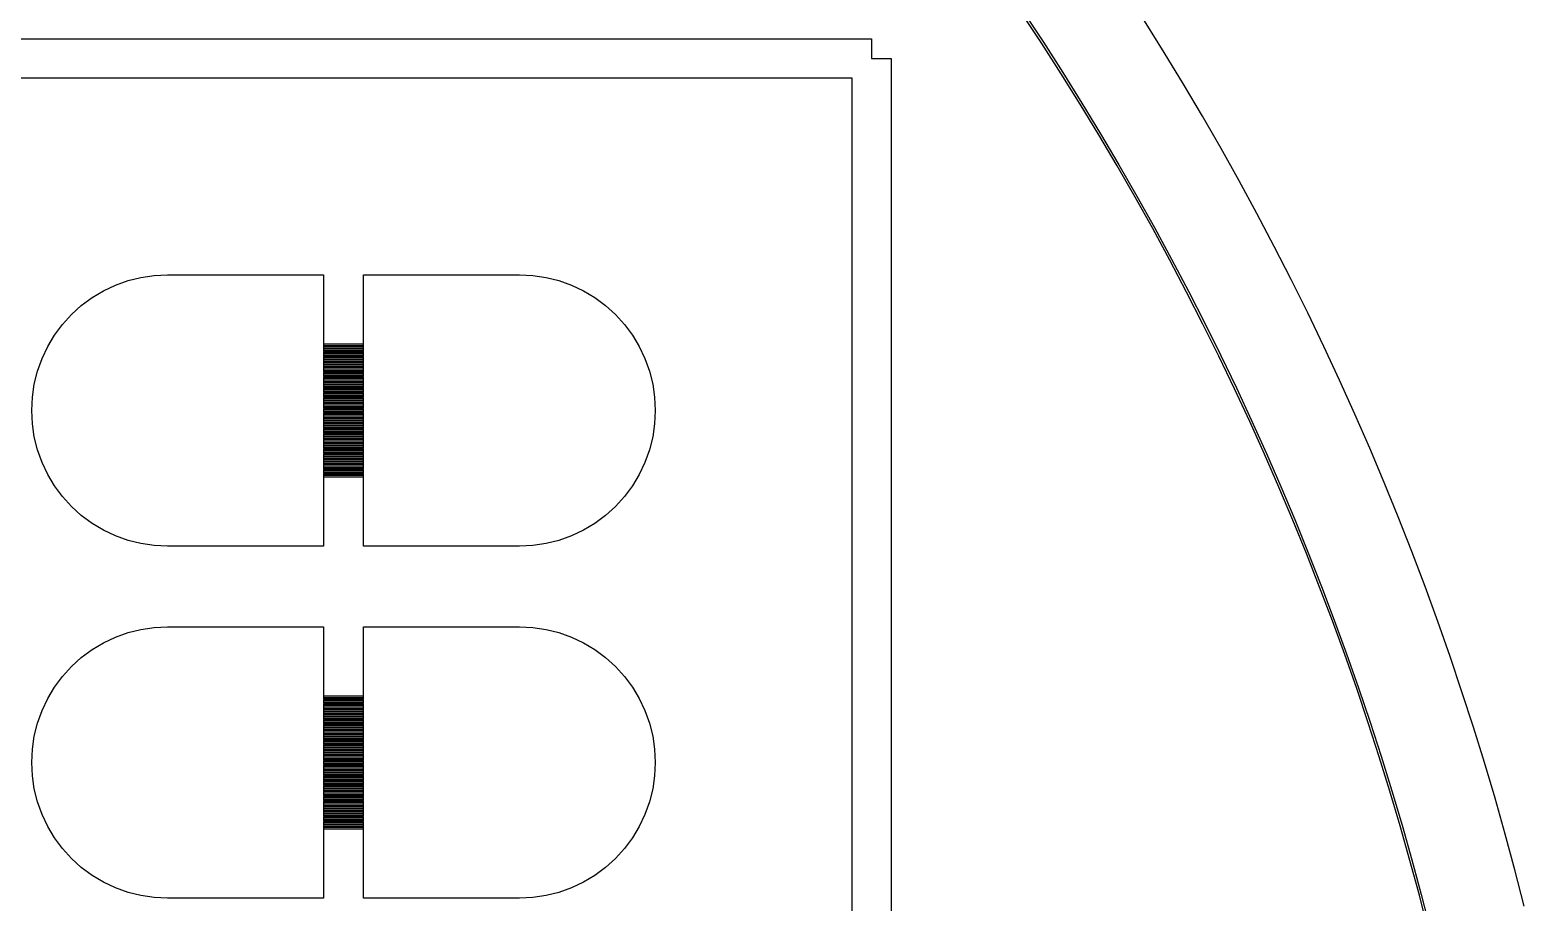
# Model space of a CAD drawing. Extents: x -18 to 132, y -42 to 114.
# Drawn here: x 90.98 to 129.18, y 54.93 to 77.23 of the extents above; entities that cross this region are included whole.
import ezdxf

# ---------------------------------------------------------------- set-up
doc = ezdxf.new("R2010")
doc.units = 0

msp = doc.modelspace()

# ---------------------------------------------------------------- linework, layer by layer
for p, q in [((116.846, 76.8857), (116.339, 77.6539)), ((116.381, 77.6817), (116.888, 76.913)), ((119.98, 76.6557), (119.476, 77.4623)), ((-4.5, 77), (112.5, 77)), ((112.5, 77), (112.5, 76.5)), ((117.343, 76.1114), (116.846, 76.8857)), ((116.888, 76.913), (117.385, 76.1382)), ((112.5, 76.5), (113, 76.5)), ((113, 76.5), (113, -4.5)), ((120.474, 75.843), (119.98, 76.6557)), ((117.83, 75.3311), (117.343, 76.1114)), ((117.385, 76.1382), (117.873, 75.3573)), ((112, 76), (-4, 76)), ((112, -4), (112, 76)), ((120.958, 75.0242), (120.474, 75.843)), ((118.308, 74.5448), (117.83, 75.3311)), ((117.873, 75.3573), (118.351, 74.5706)), ((121.432, 74.1996), (120.958, 75.0242)), ((118.776, 73.7528), (118.308, 74.5448)), ((118.351, 74.5706), (118.82, 73.778)), ((121.895, 73.3692), (121.432, 74.1996)), ((119.235, 72.955), (118.776, 73.7528)), ((118.82, 73.778), (119.278, 72.9797)), ((122.349, 72.5332), (121.895, 73.3692)), ((119.683, 72.1517), (119.235, 72.955)), ((119.278, 72.9797), (119.727, 72.1758)), ((122.792, 71.6917), (122.349, 72.5332)), ((120.122, 71.343), (119.683, 72.1517)), ((119.727, 72.1758), (120.166, 71.3665)), ((123.225, 70.8449), (122.792, 71.6917)), ((120.551, 70.5289), (120.122, 71.343)), ((120.166, 71.3665), (120.595, 70.5519)), ((92.8643, 70.5603), (93.1721, 70.7059)), ((93.1721, 70.7059), (93.4927, 70.8206)), ((93.4927, 70.8206), (93.823, 70.9033)), ((93.823, 70.9033), (94.1599, 70.9533)), ((94.1599, 70.9533), (94.5, 70.97)), ((94.5, 70.97), (98.485, 70.97)), ((98.485, 70.97), (98.485, 69.205)), ((99.515, 69.205), (99.515, 70.97)), ((99.515, 70.97), (103.5, 70.97)), ((103.5, 70.97), (103.84, 70.9533)), ((103.84, 70.9533), (104.177, 70.9033)), ((104.177, 70.9033), (104.507, 70.8206)), ((104.507, 70.8206), (104.828, 70.7059)), ((104.828, 70.7059), (105.136, 70.5603)), ((123.647, 69.9928), (123.225, 70.8449)), ((92.2987, 70.1823), (92.5722, 70.3852)), ((92.5722, 70.3852), (92.8643, 70.5603)), ((105.136, 70.5603), (105.428, 70.3852)), ((105.428, 70.3852), (105.701, 70.1823)), ((120.969, 69.7096), (120.551, 70.5289)), ((120.595, 70.5519), (121.014, 69.7321)), ((91.8177, 69.7013), (92.0463, 69.9537)), ((92.0463, 69.9537), (92.2987, 70.1823)), ((105.701, 70.1823), (105.954, 69.9537)), ((105.954, 69.9537), (106.182, 69.7013)), ((124.059, 69.1355), (123.647, 69.9928)), ((91.6148, 69.4278), (91.8177, 69.7013)), ((106.182, 69.7013), (106.385, 69.4278)), ((121.378, 68.8853), (120.969, 69.7096)), ((121.014, 69.7321), (121.423, 68.9072)), ((91.2941, 68.8279), (91.4397, 69.1357)), ((91.4397, 69.1357), (91.6148, 69.4278)), ((98.485, 69.205), (99.515, 69.205)), ((99.515, 69.195), (98.485, 69.195)), ((98.485, 69.195), (98.485, 69.165)), ((98.485, 69.165), (99.515, 69.165)), ((99.515, 69.155), (98.485, 69.155)), ((98.485, 69.155), (98.485, 69.125)), ((99.515, 69.165), (99.515, 69.195)), ((99.515, 69.125), (99.515, 69.155)), ((106.385, 69.4278), (106.56, 69.1357)), ((106.56, 69.1357), (106.706, 68.8279)), ((124.461, 68.2733), (124.059, 69.1355)), ((91.1794, 68.5073), (91.2941, 68.8279)), ((98.485, 69.125), (99.515, 69.125)), ((99.515, 69.115), (98.485, 69.115)), ((98.485, 69.115), (98.485, 69.085)), ((98.485, 69.085), (99.515, 69.085)), ((99.515, 69.075), (98.485, 69.075)), ((98.485, 69.075), (98.485, 69.045)), ((98.485, 69.045), (99.515, 69.045)), ((99.515, 69.035), (98.485, 69.035)), ((98.485, 69.035), (98.485, 69.005)), ((98.485, 69.005), (99.515, 69.005)), ((99.515, 68.995), (98.485, 68.995)), ((98.485, 68.995), (98.485, 68.965)), ((98.485, 68.965), (99.515, 68.965)), ((99.515, 68.955), (98.485, 68.955)), ((98.485, 68.955), (98.485, 68.925)), ((98.485, 68.925), (99.515, 68.925)), ((99.515, 68.915), (98.485, 68.915)), ((98.485, 68.915), (98.485, 68.885)), ((98.485, 68.885), (99.515, 68.885)), ((99.515, 68.875), (98.485, 68.875)), ((98.485, 68.875), (98.485, 68.845)), ((98.485, 68.845), (99.515, 68.845)), ((99.515, 68.835), (98.485, 68.835)), ((98.485, 68.835), (98.485, 68.805)), ((98.485, 68.805), (99.515, 68.805)), ((99.515, 68.795), (98.485, 68.795)), ((98.485, 68.795), (98.485, 68.765)), ((98.485, 68.765), (99.515, 68.765)), ((99.515, 68.755), (98.485, 68.755)), ((98.485, 68.755), (98.485, 68.725)), ((99.515, 69.085), (99.515, 69.115)), ((99.515, 69.045), (99.515, 69.075)), ((99.515, 69.005), (99.515, 69.035)), ((99.515, 68.965), (99.515, 68.995)), ((99.515, 68.925), (99.515, 68.955)), ((99.515, 68.885), (99.515, 68.915)), ((99.515, 68.845), (99.515, 68.875)), ((99.515, 68.805), (99.515, 68.835)), ((99.515, 68.765), (99.515, 68.795)), ((99.515, 68.725), (99.515, 68.755)), ((106.706, 68.8279), (106.821, 68.5073)), ((121.777, 68.0559), (121.378, 68.8853)), ((121.423, 68.9072), (121.822, 68.0773)), ((91.0967, 68.177), (91.1794, 68.5073)), ((98.485, 68.725), (99.515, 68.725)), ((99.515, 68.715), (98.485, 68.715)), ((98.485, 68.715), (98.485, 68.685)), ((98.485, 68.685), (99.515, 68.685)), ((99.515, 68.675), (98.485, 68.675)), ((98.485, 68.675), (98.485, 68.645)), ((98.485, 68.645), (99.515, 68.645)), ((99.515, 68.635), (98.485, 68.635)), ((98.485, 68.635), (98.485, 68.605)), ((98.485, 68.605), (99.515, 68.605)), ((99.515, 68.595), (98.485, 68.595)), ((98.485, 68.595), (98.485, 68.565)), ((98.485, 68.565), (99.515, 68.565)), ((99.515, 68.555), (98.485, 68.555)), ((98.485, 68.555), (98.485, 68.525)), ((98.485, 68.525), (99.515, 68.525)), ((99.515, 68.515), (98.485, 68.515)), ((98.485, 68.515), (98.485, 68.485)), ((98.485, 68.485), (99.515, 68.485)), ((99.515, 68.475), (98.485, 68.475)), ((98.485, 68.475), (98.485, 68.445)), ((98.485, 68.445), (99.515, 68.445)), ((99.515, 68.435), (98.485, 68.435)), ((98.485, 68.435), (98.485, 68.405)), ((98.485, 68.405), (99.515, 68.405)), ((99.515, 68.395), (98.485, 68.395)), ((98.485, 68.395), (98.485, 68.365)), ((99.515, 68.685), (99.515, 68.715)), ((99.515, 68.645), (99.515, 68.675)), ((99.515, 68.605), (99.515, 68.635)), ((99.515, 68.565), (99.515, 68.595)), ((99.515, 68.525), (99.515, 68.555)), ((99.515, 68.485), (99.515, 68.515)), ((99.515, 68.445), (99.515, 68.475)), ((99.515, 68.405), (99.515, 68.435)), ((99.515, 68.365), (99.515, 68.395)), ((106.821, 68.5073), (106.903, 68.177)), ((91.0467, 67.8401), (91.0967, 68.177)), ((98.485, 68.365), (99.515, 68.365)), ((99.515, 68.355), (98.485, 68.355)), ((98.485, 68.355), (98.485, 68.325)), ((98.485, 68.325), (99.515, 68.325)), ((99.515, 68.315), (98.485, 68.315)), ((98.485, 68.315), (98.485, 68.285)), ((98.485, 68.285), (99.515, 68.285)), ((99.515, 68.275), (98.485, 68.275)), ((98.485, 68.275), (98.485, 68.245)), ((98.485, 68.245), (99.515, 68.245)), ((99.515, 68.235), (98.485, 68.235)), ((98.485, 68.235), (98.485, 68.205)), ((98.485, 68.205), (99.515, 68.205)), ((99.515, 68.195), (98.485, 68.195)), ((98.485, 68.195), (98.485, 68.165)), ((98.485, 68.165), (99.515, 68.165)), ((99.515, 68.155), (98.485, 68.155)), ((98.485, 68.155), (98.485, 68.125)), ((98.485, 68.125), (99.515, 68.125)), ((99.515, 68.115), (98.485, 68.115)), ((98.485, 68.115), (98.485, 68.085)), ((98.485, 68.085), (99.515, 68.085)), ((99.515, 68.075), (98.485, 68.075)), ((98.485, 68.075), (98.485, 68.045)), ((98.485, 68.045), (99.515, 68.045)), ((99.515, 68.035), (98.485, 68.035)), ((98.485, 68.035), (98.485, 68.005)), ((98.485, 68.005), (99.515, 68.005)), ((99.515, 67.995), (98.485, 67.995)), ((98.485, 67.995), (98.485, 67.965)), ((99.515, 68.325), (99.515, 68.355)), ((99.515, 68.285), (99.515, 68.315)), ((99.515, 68.245), (99.515, 68.275)), ((99.515, 68.205), (99.515, 68.235)), ((99.515, 68.165), (99.515, 68.195)), ((99.515, 68.125), (99.515, 68.155)), ((99.515, 68.085), (99.515, 68.115)), ((99.515, 68.045), (99.515, 68.075)), ((99.515, 68.005), (99.515, 68.035)), ((99.515, 67.965), (99.515, 67.995)), ((106.903, 68.177), (106.953, 67.8401)), ((122.165, 67.2218), (121.777, 68.0559)), ((121.822, 68.0773), (122.21, 67.2426)), ((124.851, 67.4062), (124.461, 68.2733)), ((91.03, 67.5), (91.0467, 67.8401)), ((98.485, 67.965), (99.515, 67.965)), ((99.515, 67.955), (98.485, 67.955)), ((98.485, 67.955), (98.485, 67.925)), ((98.485, 67.925), (99.515, 67.925)), ((99.515, 67.915), (98.485, 67.915)), ((98.485, 67.915), (98.485, 67.885)), ((98.485, 67.885), (99.515, 67.885)), ((99.515, 67.875), (98.485, 67.875)), ((98.485, 67.875), (98.485, 67.845)), ((98.485, 67.845), (99.515, 67.845)), ((99.515, 67.835), (98.485, 67.835)), ((98.485, 67.835), (98.485, 67.805)), ((98.485, 67.805), (99.515, 67.805)), ((99.515, 67.795), (98.485, 67.795)), ((98.485, 67.795), (98.485, 67.765)), ((98.485, 67.765), (99.515, 67.765)), ((99.515, 67.755), (98.485, 67.755)), ((98.485, 67.755), (98.485, 67.725)), ((98.485, 67.725), (99.515, 67.725)), ((99.515, 67.715), (98.485, 67.715)), ((98.485, 67.715), (98.485, 67.685)), ((98.485, 67.685), (99.515, 67.685)), ((99.515, 67.675), (98.485, 67.675)), ((98.485, 67.675), (98.485, 67.645)), ((98.485, 67.645), (99.515, 67.645)), ((99.515, 67.635), (98.485, 67.635)), ((98.485, 67.635), (98.485, 67.605)), ((98.485, 67.605), (99.515, 67.605)), ((99.515, 67.925), (99.515, 67.955)), ((99.515, 67.885), (99.515, 67.915)), ((99.515, 67.845), (99.515, 67.875)), ((99.515, 67.805), (99.515, 67.835)), ((99.515, 67.765), (99.515, 67.795)), ((99.515, 67.725), (99.515, 67.755)), ((99.515, 67.685), (99.515, 67.715)), ((99.515, 67.645), (99.515, 67.675)), ((99.515, 67.605), (99.515, 67.635)), ((106.953, 67.8401), (106.97, 67.5)), ((91.0467, 67.1599), (91.03, 67.5)), ((99.515, 67.595), (98.485, 67.595)), ((98.485, 67.595), (98.485, 67.565)), ((98.485, 67.565), (99.515, 67.565)), ((99.515, 67.555), (98.485, 67.555)), ((98.485, 67.555), (98.485, 67.525)), ((98.485, 67.525), (99.515, 67.525)), ((99.515, 67.515), (98.485, 67.515)), ((98.485, 67.515), (98.485, 67.485)), ((98.485, 67.485), (99.515, 67.485)), ((99.515, 67.475), (98.485, 67.475)), ((98.485, 67.475), (98.485, 67.445)), ((98.485, 67.445), (99.515, 67.445)), ((99.515, 67.435), (98.485, 67.435)), ((98.485, 67.435), (98.485, 67.405)), ((98.485, 67.405), (99.515, 67.405)), ((99.515, 67.395), (98.485, 67.395)), ((98.485, 67.395), (98.485, 67.365)), ((98.485, 67.365), (99.515, 67.365)), ((99.515, 67.355), (98.485, 67.355)), ((98.485, 67.355), (98.485, 67.325)), ((98.485, 67.325), (99.515, 67.325)), ((99.515, 67.315), (98.485, 67.315)), ((98.485, 67.315), (98.485, 67.285)), ((98.485, 67.285), (99.515, 67.285)), ((99.515, 67.275), (98.485, 67.275)), ((98.485, 67.275), (98.485, 67.245)), ((98.485, 67.245), (99.515, 67.245)), ((99.515, 67.235), (98.485, 67.235)), ((98.485, 67.235), (98.485, 67.205)), ((99.515, 67.565), (99.515, 67.595)), ((99.515, 67.525), (99.515, 67.555)), ((99.515, 67.485), (99.515, 67.515)), ((99.515, 67.445), (99.515, 67.475)), ((99.515, 67.405), (99.515, 67.435)), ((99.515, 67.365), (99.515, 67.395)), ((99.515, 67.325), (99.515, 67.355)), ((99.515, 67.285), (99.515, 67.315)), ((99.515, 67.245), (99.515, 67.275)), ((99.515, 67.205), (99.515, 67.235)), ((106.97, 67.5), (106.953, 67.1599)), ((122.543, 66.383), (122.165, 67.2218)), ((122.21, 67.2426), (122.589, 66.4032)), ((125.231, 66.5344), (124.851, 67.4062)), ((91.0967, 66.823), (91.0467, 67.1599)), ((98.485, 67.205), (99.515, 67.205)), ((99.515, 67.195), (98.485, 67.195)), ((98.485, 67.195), (98.485, 67.165)), ((98.485, 67.165), (99.515, 67.165)), ((99.515, 67.155), (98.485, 67.155)), ((98.485, 67.155), (98.485, 67.125)), ((98.485, 67.125), (99.515, 67.125)), ((99.515, 67.115), (98.485, 67.115)), ((98.485, 67.115), (98.485, 67.085)), ((98.485, 67.085), (99.515, 67.085)), ((99.515, 67.075), (98.485, 67.075)), ((98.485, 67.075), (98.485, 67.045)), ((98.485, 67.045), (99.515, 67.045)), ((99.515, 67.035), (98.485, 67.035)), ((98.485, 67.035), (98.485, 67.005)), ((98.485, 67.005), (99.515, 67.005)), ((99.515, 66.995), (98.485, 66.995)), ((98.485, 66.995), (98.485, 66.965)), ((98.485, 66.965), (99.515, 66.965)), ((99.515, 66.955), (98.485, 66.955)), ((98.485, 66.955), (98.485, 66.925)), ((98.485, 66.925), (99.515, 66.925)), ((99.515, 66.915), (98.485, 66.915)), ((98.485, 66.915), (98.485, 66.885)), ((98.485, 66.885), (99.515, 66.885)), ((99.515, 66.875), (98.485, 66.875)), ((98.485, 66.875), (98.485, 66.845)), ((98.485, 66.845), (99.515, 66.845)), ((99.515, 67.165), (99.515, 67.195)), ((99.515, 67.125), (99.515, 67.155)), ((99.515, 67.085), (99.515, 67.115)), ((99.515, 67.045), (99.515, 67.075)), ((99.515, 67.005), (99.515, 67.035)), ((99.515, 66.965), (99.515, 66.995)), ((99.515, 66.925), (99.515, 66.955)), ((99.515, 66.885), (99.515, 66.915)), ((99.515, 66.845), (99.515, 66.875)), ((106.953, 67.1599), (106.903, 66.823)), ((91.1794, 66.4927), (91.0967, 66.823)), ((91.2941, 66.1721), (91.1794, 66.4927)), ((99.515, 66.835), (98.485, 66.835)), ((98.485, 66.835), (98.485, 66.805)), ((98.485, 66.805), (99.515, 66.805)), ((99.515, 66.795), (98.485, 66.795)), ((98.485, 66.795), (98.485, 66.765)), ((98.485, 66.765), (99.515, 66.765)), ((99.515, 66.755), (98.485, 66.755)), ((98.485, 66.755), (98.485, 66.725)), ((98.485, 66.725), (99.515, 66.725)), ((99.515, 66.715), (98.485, 66.715)), ((98.485, 66.715), (98.485, 66.685)), ((98.485, 66.685), (99.515, 66.685)), ((99.515, 66.675), (98.485, 66.675)), ((98.485, 66.675), (98.485, 66.645)), ((98.485, 66.645), (99.515, 66.645)), ((99.515, 66.635), (98.485, 66.635)), ((98.485, 66.635), (98.485, 66.605)), ((98.485, 66.605), (99.515, 66.605)), ((99.515, 66.595), (98.485, 66.595)), ((98.485, 66.595), (98.485, 66.565)), ((98.485, 66.565), (99.515, 66.565)), ((99.515, 66.555), (98.485, 66.555)), ((98.485, 66.555), (98.485, 66.525)), ((98.485, 66.525), (99.515, 66.525)), ((99.515, 66.515), (98.485, 66.515)), ((98.485, 66.515), (98.485, 66.485)), ((98.485, 66.485), (99.515, 66.485)), ((99.515, 66.475), (98.485, 66.475)), ((98.485, 66.475), (98.485, 66.445)), ((99.515, 66.805), (99.515, 66.835)), ((99.515, 66.765), (99.515, 66.795)), ((99.515, 66.725), (99.515, 66.755)), ((99.515, 66.685), (99.515, 66.715)), ((99.515, 66.645), (99.515, 66.675)), ((99.515, 66.605), (99.515, 66.635)), ((99.515, 66.565), (99.515, 66.595)), ((99.515, 66.525), (99.515, 66.555)), ((99.515, 66.485), (99.515, 66.515)), ((99.515, 66.445), (99.515, 66.475)), ((106.821, 66.4927), (106.706, 66.1721)), ((106.903, 66.823), (106.821, 66.4927)), ((125.601, 65.658), (125.231, 66.5344)), ((91.4397, 65.8643), (91.2941, 66.1721)), ((98.485, 66.445), (99.515, 66.445)), ((99.515, 66.435), (98.485, 66.435)), ((98.485, 66.435), (98.485, 66.405)), ((98.485, 66.405), (99.515, 66.405)), ((99.515, 66.395), (98.485, 66.395)), ((98.485, 66.395), (98.485, 66.365)), ((98.485, 66.365), (99.515, 66.365)), ((99.515, 66.355), (98.485, 66.355)), ((98.485, 66.355), (98.485, 66.325)), ((98.485, 66.325), (99.515, 66.325)), ((99.515, 66.315), (98.485, 66.315)), ((98.485, 66.315), (98.485, 66.285)), ((98.485, 66.285), (99.515, 66.285)), ((99.515, 66.275), (98.485, 66.275)), ((98.485, 66.275), (98.485, 66.245)), ((98.485, 66.245), (99.515, 66.245)), ((99.515, 66.235), (98.485, 66.235)), ((98.485, 66.235), (98.485, 66.205)), ((98.485, 66.205), (99.515, 66.205)), ((99.515, 66.195), (98.485, 66.195)), ((98.485, 66.195), (98.485, 66.165)), ((98.485, 66.165), (99.515, 66.165)), ((99.515, 66.155), (98.485, 66.155)), ((98.485, 66.155), (98.485, 66.125)), ((98.485, 66.125), (99.515, 66.125)), ((99.515, 66.115), (98.485, 66.115)), ((98.485, 66.115), (98.485, 66.085)), ((98.485, 66.085), (99.515, 66.085)), ((99.515, 66.075), (98.485, 66.075)), ((98.485, 66.075), (98.485, 66.045)), ((99.515, 66.405), (99.515, 66.435)), ((99.515, 66.365), (99.515, 66.395)), ((99.515, 66.325), (99.515, 66.355)), ((99.515, 66.285), (99.515, 66.315)), ((99.515, 66.245), (99.515, 66.275)), ((99.515, 66.205), (99.515, 66.235)), ((99.515, 66.165), (99.515, 66.195)), ((99.515, 66.125), (99.515, 66.155)), ((99.515, 66.085), (99.515, 66.115)), ((99.515, 66.045), (99.515, 66.075)), ((106.706, 66.1721), (106.56, 65.8643)), ((122.911, 65.5396), (122.543, 66.383)), ((122.589, 66.4032), (122.957, 65.5592)), ((91.6148, 65.5722), (91.4397, 65.8643)), ((98.485, 66.045), (99.515, 66.045)), ((99.515, 66.035), (98.485, 66.035)), ((98.485, 66.035), (98.485, 66.005)), ((98.485, 66.005), (99.515, 66.005)), ((99.515, 65.995), (98.485, 65.995)), ((98.485, 65.995), (98.485, 65.965)), ((98.485, 65.965), (99.515, 65.965)), ((99.515, 65.955), (98.485, 65.955)), ((98.485, 65.955), (98.485, 65.925)), ((98.485, 65.925), (99.515, 65.925)), ((99.515, 65.915), (98.485, 65.915)), ((98.485, 65.915), (98.485, 65.885)), ((98.485, 65.885), (99.515, 65.885)), ((99.515, 65.875), (98.485, 65.875)), ((98.485, 65.875), (98.485, 65.845)), ((98.485, 65.845), (99.515, 65.845)), ((99.515, 65.835), (98.485, 65.835)), ((98.485, 65.835), (98.485, 65.805)), ((98.485, 65.805), (99.515, 65.805)), ((99.515, 65.795), (98.485, 65.795)), ((98.485, 65.795), (98.485, 64.03)), ((99.515, 66.005), (99.515, 66.035)), ((99.515, 65.965), (99.515, 65.995)), ((99.515, 65.925), (99.515, 65.955)), ((99.515, 65.885), (99.515, 65.915)), ((99.515, 65.845), (99.515, 65.875)), ((99.515, 65.805), (99.515, 65.835)), ((99.515, 64.03), (99.515, 65.795)), ((106.56, 65.8643), (106.385, 65.5722)), ((91.8177, 65.2987), (91.6148, 65.5722)), ((106.385, 65.5722), (106.182, 65.2987)), ((123.268, 64.6917), (122.911, 65.5396)), ((122.957, 65.5592), (123.314, 64.7108)), ((125.959, 64.7771), (125.601, 65.658)), ((92.0463, 65.0463), (91.8177, 65.2987)), ((92.2987, 64.8177), (92.0463, 65.0463)), ((105.954, 65.0463), (105.701, 64.8177)), ((106.182, 65.2987), (105.954, 65.0463)), ((92.5722, 64.6148), (92.2987, 64.8177)), ((92.8643, 64.4397), (92.5722, 64.6148)), ((105.428, 64.6148), (105.136, 64.4397)), ((105.701, 64.8177), (105.428, 64.6148)), ((123.615, 63.8395), (123.268, 64.6917)), ((123.314, 64.7108), (123.661, 63.8581)), ((126.307, 63.8919), (125.959, 64.7771)), ((93.1721, 64.2941), (92.8643, 64.4397)), ((93.4927, 64.1794), (93.1721, 64.2941)), ((93.823, 64.0967), (93.4927, 64.1794)), ((104.507, 64.1794), (104.177, 64.0967)), ((104.828, 64.2941), (104.507, 64.1794)), ((105.136, 64.4397), (104.828, 64.2941)), ((94.1599, 64.0467), (93.823, 64.0967)), ((94.5, 64.03), (94.1599, 64.0467)), ((98.485, 64.03), (94.5, 64.03)), ((103.5, 64.03), (99.515, 64.03)), ((103.84, 64.0467), (103.5, 64.03)), ((104.177, 64.0967), (103.84, 64.0467)), ((123.951, 62.9831), (123.615, 63.8395)), ((123.661, 63.8581), (123.998, 63.0011)), ((126.644, 63.0024), (126.307, 63.8919)), ((124.277, 62.1227), (123.951, 62.9831)), ((123.998, 63.0011), (124.324, 62.1401)), ((126.97, 62.109), (126.644, 63.0024)), ((93.4927, 61.8206), (93.823, 61.9033)), ((93.823, 61.9033), (94.1599, 61.9533)), ((94.1599, 61.9533), (94.5, 61.97)), ((94.5, 61.97), (98.485, 61.97)), ((98.485, 61.97), (98.485, 60.205)), ((99.515, 60.205), (99.515, 61.97)), ((99.515, 61.97), (103.5, 61.97)), ((103.5, 61.97), (103.84, 61.9533)), ((103.84, 61.9533), (104.177, 61.9033)), ((104.177, 61.9033), (104.507, 61.8206)), ((124.592, 61.2583), (124.277, 62.1227)), ((124.324, 62.1401), (124.639, 61.2752)), ((127.285, 61.2115), (126.97, 62.109)), ((92.5722, 61.3852), (92.8643, 61.5603)), ((92.8643, 61.5603), (93.1721, 61.7059)), ((93.1721, 61.7059), (93.4927, 61.8206)), ((104.507, 61.8206), (104.828, 61.7059)), ((104.828, 61.7059), (105.136, 61.5603)), ((105.136, 61.5603), (105.428, 61.3852)), ((92.0463, 60.9537), (92.2987, 61.1823)), ((92.2987, 61.1823), (92.5722, 61.3852)), ((105.428, 61.3852), (105.701, 61.1823)), ((105.701, 61.1823), (105.954, 60.9537)), ((124.897, 60.3901), (124.592, 61.2583)), ((124.639, 61.2752), (124.944, 60.4064)), ((127.588, 60.3103), (127.285, 61.2115)), ((91.8177, 60.7013), (92.0463, 60.9537)), ((105.954, 60.9537), (106.182, 60.7013)), ((91.4397, 60.1357), (91.6148, 60.4278)), ((91.6148, 60.4278), (91.8177, 60.7013)), ((106.182, 60.7013), (106.385, 60.4278)), ((106.385, 60.4278), (106.56, 60.1357)), ((125.191, 59.5183), (124.897, 60.3901)), ((124.944, 60.4064), (125.238, 59.534)), ((91.2941, 59.8279), (91.4397, 60.1357)), ((98.485, 60.205), (99.515, 60.205)), ((99.515, 60.195), (98.485, 60.195)), ((98.485, 60.195), (98.485, 60.165)), ((98.485, 60.165), (99.515, 60.165)), ((99.515, 60.155), (98.485, 60.155)), ((98.485, 60.155), (98.485, 60.125)), ((98.485, 60.125), (99.515, 60.125)), ((99.515, 60.115), (98.485, 60.115)), ((98.485, 60.115), (98.485, 60.085)), ((98.485, 60.085), (99.515, 60.085)), ((99.515, 60.075), (98.485, 60.075)), ((98.485, 60.075), (98.485, 60.045)), ((98.485, 60.045), (99.515, 60.045)), ((99.515, 60.035), (98.485, 60.035)), ((98.485, 60.035), (98.485, 60.005)), ((98.485, 60.005), (99.515, 60.005)), ((99.515, 59.995), (98.485, 59.995)), ((98.485, 59.995), (98.485, 59.965)), ((98.485, 59.965), (99.515, 59.965)), ((99.515, 60.165), (99.515, 60.195)), ((99.515, 60.125), (99.515, 60.155)), ((99.515, 60.085), (99.515, 60.115)), ((99.515, 60.045), (99.515, 60.075)), ((99.515, 60.005), (99.515, 60.035)), ((99.515, 59.965), (99.515, 59.995)), ((106.56, 60.1357), (106.706, 59.8279)), ((127.881, 59.4055), (127.588, 60.3103)), ((91.1794, 59.5073), (91.2941, 59.8279)), ((99.515, 59.955), (98.485, 59.955)), ((98.485, 59.955), (98.485, 59.925)), ((98.485, 59.925), (99.515, 59.925)), ((99.515, 59.915), (98.485, 59.915)), ((98.485, 59.915), (98.485, 59.885)), ((98.485, 59.885), (99.515, 59.885)), ((99.515, 59.875), (98.485, 59.875)), ((98.485, 59.875), (98.485, 59.845)), ((98.485, 59.845), (99.515, 59.845)), ((99.515, 59.835), (98.485, 59.835)), ((98.485, 59.835), (98.485, 59.805)), ((98.485, 59.805), (99.515, 59.805)), ((99.515, 59.795), (98.485, 59.795)), ((98.485, 59.795), (98.485, 59.765)), ((98.485, 59.765), (99.515, 59.765)), ((99.515, 59.755), (98.485, 59.755)), ((98.485, 59.755), (98.485, 59.725)), ((98.485, 59.725), (99.515, 59.725)), ((99.515, 59.715), (98.485, 59.715)), ((98.485, 59.715), (98.485, 59.685)), ((98.485, 59.685), (99.515, 59.685)), ((99.515, 59.675), (98.485, 59.675)), ((98.485, 59.675), (98.485, 59.645)), ((98.485, 59.645), (99.515, 59.645)), ((99.515, 59.635), (98.485, 59.635)), ((98.485, 59.635), (98.485, 59.605)), ((98.485, 59.605), (99.515, 59.605)), ((99.515, 59.595), (98.485, 59.595)), ((98.485, 59.595), (98.485, 59.565)), ((99.515, 59.925), (99.515, 59.955)), ((99.515, 59.885), (99.515, 59.915)), ((99.515, 59.845), (99.515, 59.875)), ((99.515, 59.805), (99.515, 59.835)), ((99.515, 59.765), (99.515, 59.795)), ((99.515, 59.725), (99.515, 59.755)), ((99.515, 59.685), (99.515, 59.715)), ((99.515, 59.645), (99.515, 59.675)), ((99.515, 59.605), (99.515, 59.635)), ((99.515, 59.565), (99.515, 59.595)), ((106.706, 59.8279), (106.821, 59.5073)), ((91.0967, 59.177), (91.1794, 59.5073)), ((98.485, 59.565), (99.515, 59.565)), ((99.515, 59.555), (98.485, 59.555)), ((98.485, 59.555), (98.485, 59.525)), ((98.485, 59.525), (99.515, 59.525)), ((99.515, 59.515), (98.485, 59.515)), ((98.485, 59.515), (98.485, 59.485)), ((98.485, 59.485), (99.515, 59.485)), ((99.515, 59.475), (98.485, 59.475)), ((98.485, 59.475), (98.485, 59.445)), ((98.485, 59.445), (99.515, 59.445)), ((99.515, 59.435), (98.485, 59.435)), ((98.485, 59.435), (98.485, 59.405)), ((98.485, 59.405), (99.515, 59.405)), ((99.515, 59.395), (98.485, 59.395)), ((98.485, 59.395), (98.485, 59.365)), ((98.485, 59.365), (99.515, 59.365)), ((99.515, 59.355), (98.485, 59.355)), ((98.485, 59.355), (98.485, 59.325)), ((98.485, 59.325), (99.515, 59.325)), ((99.515, 59.315), (98.485, 59.315)), ((98.485, 59.315), (98.485, 59.285)), ((98.485, 59.285), (99.515, 59.285)), ((99.515, 59.275), (98.485, 59.275)), ((98.485, 59.275), (98.485, 59.245)), ((98.485, 59.245), (99.515, 59.245)), ((99.515, 59.235), (98.485, 59.235)), ((98.485, 59.235), (98.485, 59.205)), ((98.485, 59.205), (99.515, 59.205)), ((99.515, 59.525), (99.515, 59.555)), ((99.515, 59.485), (99.515, 59.515)), ((99.515, 59.445), (99.515, 59.475)), ((99.515, 59.405), (99.515, 59.435)), ((99.515, 59.365), (99.515, 59.395)), ((99.515, 59.325), (99.515, 59.355)), ((99.515, 59.285), (99.515, 59.315)), ((99.515, 59.245), (99.515, 59.275)), ((99.515, 59.205), (99.515, 59.235)), ((106.821, 59.5073), (106.903, 59.177)), ((125.474, 58.6429), (125.191, 59.5183)), ((125.238, 59.534), (125.522, 58.658)), ((128.163, 58.4971), (127.881, 59.4055)), ((91.03, 58.5), (91.0467, 58.8401)), ((91.0467, 58.8401), (91.0967, 59.177)), ((99.515, 59.195), (98.485, 59.195)), ((98.485, 59.195), (98.485, 59.165)), ((98.485, 59.165), (99.515, 59.165)), ((99.515, 59.155), (98.485, 59.155)), ((98.485, 59.155), (98.485, 59.125)), ((98.485, 59.125), (99.515, 59.125)), ((99.515, 59.115), (98.485, 59.115)), ((98.485, 59.115), (98.485, 59.085)), ((98.485, 59.085), (99.515, 59.085)), ((99.515, 59.075), (98.485, 59.075)), ((98.485, 59.075), (98.485, 59.045)), ((98.485, 59.045), (99.515, 59.045)), ((99.515, 59.035), (98.485, 59.035)), ((98.485, 59.035), (98.485, 59.005)), ((98.485, 59.005), (99.515, 59.005)), ((99.515, 58.995), (98.485, 58.995)), ((98.485, 58.995), (98.485, 58.965)), ((98.485, 58.965), (99.515, 58.965)), ((99.515, 58.955), (98.485, 58.955)), ((98.485, 58.955), (98.485, 58.925)), ((98.485, 58.925), (99.515, 58.925)), ((99.515, 58.915), (98.485, 58.915)), ((98.485, 58.915), (98.485, 58.885)), ((98.485, 58.885), (99.515, 58.885)), ((99.515, 58.875), (98.485, 58.875)), ((98.485, 58.875), (98.485, 58.845)), ((98.485, 58.845), (99.515, 58.845)), ((99.515, 58.835), (98.485, 58.835)), ((98.485, 58.835), (98.485, 58.805)), ((99.515, 59.165), (99.515, 59.195)), ((99.515, 59.125), (99.515, 59.155)), ((99.515, 59.085), (99.515, 59.115)), ((99.515, 59.045), (99.515, 59.075)), ((99.515, 59.005), (99.515, 59.035)), ((99.515, 58.965), (99.515, 58.995)), ((99.515, 58.925), (99.515, 58.955)), ((99.515, 58.885), (99.515, 58.915)), ((99.515, 58.845), (99.515, 58.875)), ((99.515, 58.805), (99.515, 58.835)), ((106.903, 59.177), (106.953, 58.8401)), ((106.953, 58.8401), (106.97, 58.5)), ((91.0467, 58.1599), (91.03, 58.5)), ((98.485, 58.805), (99.515, 58.805)), ((99.515, 58.795), (98.485, 58.795)), ((98.485, 58.795), (98.485, 58.765)), ((98.485, 58.765), (99.515, 58.765)), ((99.515, 58.755), (98.485, 58.755)), ((98.485, 58.755), (98.485, 58.725)), ((98.485, 58.725), (99.515, 58.725)), ((99.515, 58.715), (98.485, 58.715)), ((98.485, 58.715), (98.485, 58.685)), ((98.485, 58.685), (99.515, 58.685)), ((99.515, 58.675), (98.485, 58.675)), ((98.485, 58.675), (98.485, 58.645)), ((98.485, 58.645), (99.515, 58.645)), ((99.515, 58.635), (98.485, 58.635)), ((98.485, 58.635), (98.485, 58.605)), ((98.485, 58.605), (99.515, 58.605)), ((99.515, 58.595), (98.485, 58.595)), ((98.485, 58.595), (98.485, 58.565)), ((98.485, 58.565), (99.515, 58.565)), ((99.515, 58.555), (98.485, 58.555)), ((98.485, 58.555), (98.485, 58.525)), ((98.485, 58.525), (99.515, 58.525)), ((99.515, 58.515), (98.485, 58.515)), ((98.485, 58.515), (98.485, 58.485)), ((98.485, 58.485), (99.515, 58.485)), ((99.515, 58.475), (98.485, 58.475)), ((98.485, 58.475), (98.485, 58.445)), ((98.485, 58.445), (99.515, 58.445)), ((99.515, 58.765), (99.515, 58.795)), ((99.515, 58.725), (99.515, 58.755)), ((99.515, 58.685), (99.515, 58.715)), ((99.515, 58.645), (99.515, 58.675)), ((99.515, 58.605), (99.515, 58.635)), ((99.515, 58.565), (99.515, 58.595)), ((99.515, 58.525), (99.515, 58.555)), ((99.515, 58.485), (99.515, 58.515)), ((99.515, 58.445), (99.515, 58.475)), ((106.97, 58.5), (106.953, 58.1599)), ((125.747, 57.7641), (125.474, 58.6429)), ((125.522, 58.658), (125.794, 57.7786)), ((128.433, 57.5853), (128.163, 58.4971)), ((91.0967, 57.823), (91.0467, 58.1599)), ((99.515, 58.435), (98.485, 58.435)), ((98.485, 58.435), (98.485, 58.405)), ((98.485, 58.405), (99.515, 58.405)), ((99.515, 58.395), (98.485, 58.395)), ((98.485, 58.395), (98.485, 58.365)), ((98.485, 58.365), (99.515, 58.365)), ((99.515, 58.355), (98.485, 58.355)), ((98.485, 58.355), (98.485, 58.325)), ((98.485, 58.325), (99.515, 58.325)), ((99.515, 58.315), (98.485, 58.315)), ((98.485, 58.315), (98.485, 58.285)), ((98.485, 58.285), (99.515, 58.285)), ((99.515, 58.275), (98.485, 58.275)), ((98.485, 58.275), (98.485, 58.245)), ((98.485, 58.245), (99.515, 58.245)), ((99.515, 58.235), (98.485, 58.235)), ((98.485, 58.235), (98.485, 58.205)), ((98.485, 58.205), (99.515, 58.205)), ((99.515, 58.195), (98.485, 58.195)), ((98.485, 58.195), (98.485, 58.165)), ((98.485, 58.165), (99.515, 58.165)), ((99.515, 58.155), (98.485, 58.155)), ((98.485, 58.155), (98.485, 58.125)), ((98.485, 58.125), (99.515, 58.125)), ((99.515, 58.115), (98.485, 58.115)), ((98.485, 58.115), (98.485, 58.085)), ((98.485, 58.085), (99.515, 58.085)), ((99.515, 58.075), (98.485, 58.075)), ((98.485, 58.075), (98.485, 58.045)), ((99.515, 58.405), (99.515, 58.435)), ((99.515, 58.365), (99.515, 58.395)), ((99.515, 58.325), (99.515, 58.355)), ((99.515, 58.285), (99.515, 58.315)), ((99.515, 58.245), (99.515, 58.275)), ((99.515, 58.205), (99.515, 58.235)), ((99.515, 58.165), (99.515, 58.195)), ((99.515, 58.125), (99.515, 58.155)), ((99.515, 58.085), (99.515, 58.115)), ((99.515, 58.045), (99.515, 58.075)), ((106.953, 58.1599), (106.903, 57.823)), ((91.1794, 57.4927), (91.0967, 57.823)), ((98.485, 58.045), (99.515, 58.045)), ((99.515, 58.035), (98.485, 58.035)), ((98.485, 58.035), (98.485, 58.005)), ((98.485, 58.005), (99.515, 58.005)), ((99.515, 57.995), (98.485, 57.995)), ((98.485, 57.995), (98.485, 57.965)), ((98.485, 57.965), (99.515, 57.965)), ((99.515, 57.955), (98.485, 57.955)), ((98.485, 57.955), (98.485, 57.925)), ((98.485, 57.925), (99.515, 57.925)), ((99.515, 57.915), (98.485, 57.915)), ((98.485, 57.915), (98.485, 57.885)), ((98.485, 57.885), (99.515, 57.885)), ((99.515, 57.875), (98.485, 57.875)), ((98.485, 57.875), (98.485, 57.845)), ((98.485, 57.845), (99.515, 57.845)), ((99.515, 57.835), (98.485, 57.835)), ((98.485, 57.835), (98.485, 57.805)), ((98.485, 57.805), (99.515, 57.805)), ((99.515, 57.795), (98.485, 57.795)), ((98.485, 57.795), (98.485, 57.765)), ((98.485, 57.765), (99.515, 57.765)), ((99.515, 57.755), (98.485, 57.755)), ((98.485, 57.755), (98.485, 57.725)), ((98.485, 57.725), (99.515, 57.725)), ((99.515, 57.715), (98.485, 57.715)), ((98.485, 57.715), (98.485, 57.685)), ((98.485, 57.685), (99.515, 57.685)), ((99.515, 57.675), (98.485, 57.675)), ((98.485, 57.675), (98.485, 57.645)), ((99.515, 58.005), (99.515, 58.035)), ((99.515, 57.965), (99.515, 57.995)), ((99.515, 57.925), (99.515, 57.955)), ((99.515, 57.885), (99.515, 57.915)), ((99.515, 57.845), (99.515, 57.875)), ((99.515, 57.805), (99.515, 57.835)), ((99.515, 57.765), (99.515, 57.795)), ((99.515, 57.725), (99.515, 57.755)), ((99.515, 57.685), (99.515, 57.715)), ((99.515, 57.645), (99.515, 57.675)), ((106.903, 57.823), (106.821, 57.4927)), ((126.008, 56.882), (125.747, 57.7641)), ((125.794, 57.7786), (126.056, 56.8959)), ((91.2941, 57.1721), (91.1794, 57.4927)), ((98.485, 57.645), (99.515, 57.645)), ((99.515, 57.635), (98.485, 57.635)), ((98.485, 57.635), (98.485, 57.605)), ((98.485, 57.605), (99.515, 57.605)), ((99.515, 57.595), (98.485, 57.595)), ((98.485, 57.595), (98.485, 57.565)), ((98.485, 57.565), (99.515, 57.565)), ((99.515, 57.555), (98.485, 57.555)), ((98.485, 57.555), (98.485, 57.525)), ((98.485, 57.525), (99.515, 57.525)), ((99.515, 57.515), (98.485, 57.515)), ((98.485, 57.515), (98.485, 57.485)), ((98.485, 57.485), (99.515, 57.485)), ((99.515, 57.475), (98.485, 57.475)), ((98.485, 57.475), (98.485, 57.445)), ((98.485, 57.445), (99.515, 57.445)), ((99.515, 57.435), (98.485, 57.435)), ((98.485, 57.435), (98.485, 57.405)), ((98.485, 57.405), (99.515, 57.405)), ((99.515, 57.395), (98.485, 57.395)), ((98.485, 57.395), (98.485, 57.365)), ((98.485, 57.365), (99.515, 57.365)), ((99.515, 57.355), (98.485, 57.355)), ((98.485, 57.355), (98.485, 57.325)), ((98.485, 57.325), (99.515, 57.325)), ((99.515, 57.315), (98.485, 57.315)), ((98.485, 57.315), (98.485, 57.285)), ((99.515, 57.605), (99.515, 57.635)), ((99.515, 57.565), (99.515, 57.595)), ((99.515, 57.525), (99.515, 57.555)), ((99.515, 57.485), (99.515, 57.515)), ((99.515, 57.445), (99.515, 57.475)), ((99.515, 57.405), (99.515, 57.435)), ((99.515, 57.365), (99.515, 57.395)), ((99.515, 57.325), (99.515, 57.355)), ((99.515, 57.285), (99.515, 57.315)), ((106.821, 57.4927), (106.706, 57.1721)), ((128.693, 56.6702), (128.433, 57.5853)), ((91.4397, 56.8643), (91.2941, 57.1721)), ((98.485, 57.285), (99.515, 57.285)), ((99.515, 57.275), (98.485, 57.275)), ((98.485, 57.275), (98.485, 57.245)), ((98.485, 57.245), (99.515, 57.245)), ((99.515, 57.235), (98.485, 57.235)), ((98.485, 57.235), (98.485, 57.205)), ((98.485, 57.205), (99.515, 57.205)), ((99.515, 57.195), (98.485, 57.195)), ((98.485, 57.195), (98.485, 57.165)), ((98.485, 57.165), (99.515, 57.165)), ((99.515, 57.155), (98.485, 57.155)), ((98.485, 57.155), (98.485, 57.125)), ((98.485, 57.125), (99.515, 57.125)), ((99.515, 57.115), (98.485, 57.115)), ((98.485, 57.115), (98.485, 57.085)), ((98.485, 57.085), (99.515, 57.085)), ((99.515, 57.075), (98.485, 57.075)), ((98.485, 57.075), (98.485, 57.045)), ((98.485, 57.045), (99.515, 57.045)), ((99.515, 57.035), (98.485, 57.035)), ((98.485, 57.035), (98.485, 57.005)), ((98.485, 57.005), (99.515, 57.005)), ((99.515, 56.995), (98.485, 56.995)), ((98.485, 56.995), (98.485, 56.965)), ((98.485, 56.965), (99.515, 56.965)), ((99.515, 56.955), (98.485, 56.955)), ((98.485, 56.955), (98.485, 56.925)), ((98.485, 56.925), (99.515, 56.925)), ((99.515, 56.915), (98.485, 56.915)), ((98.485, 56.915), (98.485, 56.885)), ((99.515, 57.245), (99.515, 57.275)), ((99.515, 57.205), (99.515, 57.235)), ((99.515, 57.165), (99.515, 57.195)), ((99.515, 57.125), (99.515, 57.155)), ((99.515, 57.085), (99.515, 57.115)), ((99.515, 57.045), (99.515, 57.075)), ((99.515, 57.005), (99.515, 57.035)), ((99.515, 56.965), (99.515, 56.995)), ((99.515, 56.925), (99.515, 56.955)), ((99.515, 56.885), (99.515, 56.915)), ((106.706, 57.1721), (106.56, 56.8643)), ((91.6148, 56.5722), (91.4397, 56.8643)), ((91.8177, 56.2987), (91.6148, 56.5722)), ((98.485, 56.885), (99.515, 56.885)), ((99.515, 56.875), (98.485, 56.875)), ((98.485, 56.875), (98.485, 56.845)), ((98.485, 56.845), (99.515, 56.845)), ((99.515, 56.835), (98.485, 56.835)), ((98.485, 56.835), (98.485, 56.805)), ((98.485, 56.805), (99.515, 56.805)), ((99.515, 56.795), (98.485, 56.795)), ((98.485, 56.795), (98.485, 55.03)), ((99.515, 56.845), (99.515, 56.875)), ((99.515, 56.805), (99.515, 56.835)), ((99.515, 55.03), (99.515, 56.795)), ((106.385, 56.5722), (106.182, 56.2987)), ((106.56, 56.8643), (106.385, 56.5722)), ((126.259, 55.9968), (126.008, 56.882)), ((126.056, 56.8959), (126.307, 56.0101)), ((128.941, 55.7521), (128.693, 56.6702)), ((92.0463, 56.0463), (91.8177, 56.2987)), ((106.182, 56.2987), (105.954, 56.0463)), ((92.2987, 55.8177), (92.0463, 56.0463)), ((92.5722, 55.6148), (92.2987, 55.8177)), ((105.701, 55.8177), (105.428, 55.6148)), ((105.954, 56.0463), (105.701, 55.8177)), ((126.499, 55.1086), (126.259, 55.9968)), ((126.307, 56.0101), (126.547, 55.1213)), ((92.8643, 55.4397), (92.5722, 55.6148)), ((93.1721, 55.2941), (92.8643, 55.4397)), ((105.136, 55.4397), (104.828, 55.2941)), ((105.428, 55.6148), (105.136, 55.4397)), ((129.177, 54.831), (128.941, 55.7521)), ((93.4927, 55.1794), (93.1721, 55.2941)), ((93.823, 55.0967), (93.4927, 55.1794)), ((94.1599, 55.0467), (93.823, 55.0967)), ((94.5, 55.03), (94.1599, 55.0467)), ((98.485, 55.03), (94.5, 55.03)), ((103.5, 55.03), (99.515, 55.03)), ((103.84, 55.0467), (103.5, 55.03)), ((104.177, 55.0967), (103.84, 55.0467)), ((104.507, 55.1794), (104.177, 55.0967)), ((104.828, 55.2941), (104.507, 55.1794)), ((126.728, 54.2174), (126.499, 55.1086)), ((126.547, 55.1213), (126.777, 54.2296))]:
    msp.add_line(p, q)

doc.saveas('drawing.dxf')
